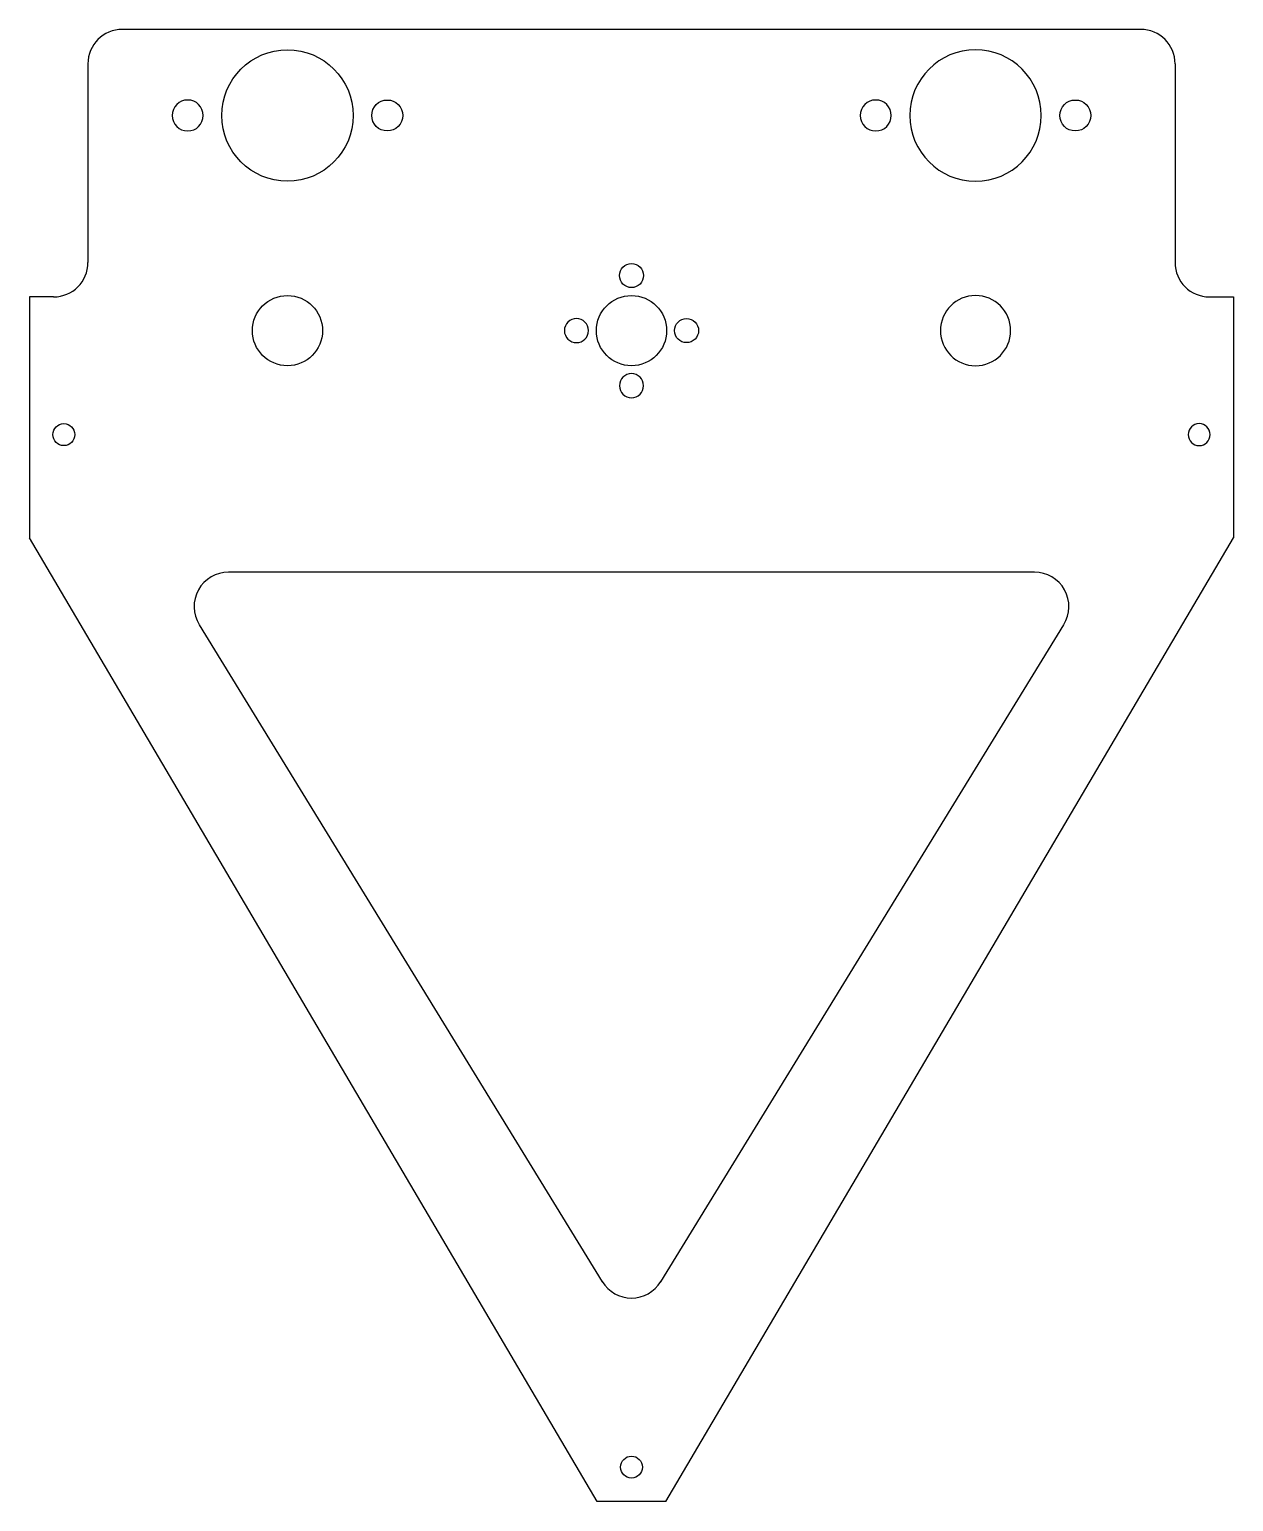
# Model space of a CAD drawing. Extents: x -88 to 88, y -170 to 44.
import ezdxf

# ---------------------------------------------------------------- set-up
doc = ezdxf.new("R2010")
doc.units = 0
doc.header["$MEASUREMENT"] = 0
doc.layers.add('VISIBLE', color=7, linetype='CONTINUOUS')

msp = doc.modelspace()

# ---------------------------------------------------------------- linework, layer by layer
at = {"layer": 'VISIBLE'}
for p, q in [((74, 43.75), (-74, 43.75)), ((-79, 38.75), (-79, 9.9)), ((79, 38.75), (79, 9.9)), ((-84, 4.9), (-87.5, 4.9)), ((-87.5, 4.9), (-87.5, -30.1)), ((84, 4.9), (87.5, 4.9)), ((87.5, 4.9), (87.5, -30.1)), ((-5, -170.1), (-87.5, -30.1)), ((5, -170.1), (87.5, -30.1)), ((58.57, -35.1), (-58.57, -35.1)), ((-62.83, -42.72), (-4.26, -138.16)), ((4.26, -138.16), (62.83, -42.72)), ((5, -170.1), (-5, -170.1))]:
    msp.add_line(p, q, dxfattribs=at)
for centre, radius in [((-50, 31.25), 9.55), ((-35.5, 31.25), 2.25), ((64.5, 31.25), 2.25), ((0, 8), 1.75), ((-50, 0), 5.1), ((0, 0), 5.1), ((8, 0), 1.75), ((-82.5, -15.1), 1.6), ((0, -165.1), 1.6)]:
    msp.add_circle(centre, radius, dxfattribs=at)
at = {"layer": 'VISIBLE', "extrusion": (0, 0, -1)}
for centre, radius in [((-50, 31.25), 9.55), ((64.5, 31.25), 2.25), ((-35.5, 31.25), 2.25), ((-50, 0), 5.1), ((8, 0), 1.75), ((0, -8), 1.75), ((-82.5, -15.1), 1.6)]:
    msp.add_circle(centre, radius, dxfattribs=at)
at = {"layer": 'VISIBLE'}
for centre, start, end in [((-74, 38.75), 90, 180), ((74, 38.75), 0, 90), ((-84, 9.9), 270, 0), ((84, 9.9), 180, 270), ((-58.57, -40.1), 90, 211.5348), ((58.57, -40.1), 328.4652, 90), ((0, -135.54), 211.5348, 328.4652)]:
    msp.add_arc(centre, 5, start, end, dxfattribs=at)

doc.saveas('drawing.dxf')
